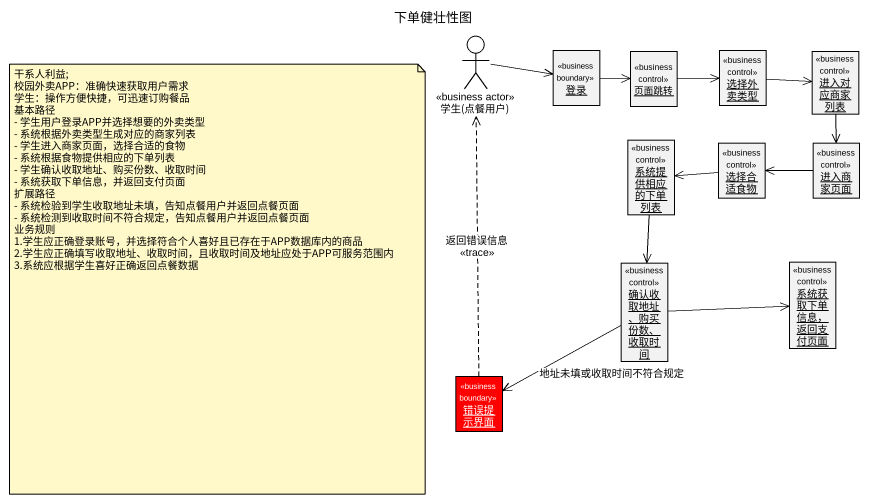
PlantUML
@startuml
title 下单健壮性图
allowmixing
hide circle
hide empty members
actor "学生(点餐用户)" as 学生_点餐用户 <<business actor>>
object 登录 <<business boundary>>
object 页面跳转 <<business control>>
object 选择外卖类型 <<business control>>
object 进入对应商家列表 <<business control>>
object 系统提供相应的下单列表 <<business control>>
object 选择合适食物 <<business control>>
object 进入商家页面 <<business control>>
object "确认收取地址、购买份数、收取时间" as 确认收取地址_购买份数_收取时间 <<business control>>
object "系统获取下单信息，返回支付页面" as 系统获取下单信息_返回支付页面 <<business control>>
object 错误提示界面 <<business boundary>> #FF0000
学生_点餐用户 -right-> 登录
登录 -right-> 页面跳转
页面跳转 -right-> 选择外卖类型
选择外卖类型 -right-> 进入对应商家列表
进入对应商家列表 --> 进入商家页面
系统提供相应的下单列表 --> 确认收取地址_购买份数_收取时间
选择合适食物 -left-> 系统提供相应的下单列表
进入商家页面 -left-> 选择合适食物
确认收取地址_购买份数_收取时间 -right-> 系统获取下单信息_返回支付页面
确认收取地址_购买份数_收取时间 -left-> 错误提示界面 : 地址未填或收取时间不符合规定
错误提示界面 .up.> 学生_点餐用户 : 返回错误信息\n<<trace>>
note as N1
  干系人利益;
  校园外卖APP：准确快速获取用户需求
  学生：操作方便快捷，可迅速订购餐品
  基本路径
  - 学生用户登录APP并选择想要的外卖类型
  - 系统根据外卖类型生成对应的商家列表
  - 学生进入商家页面，选择合适的食物
  - 系统根据食物提供相应的下单列表
  - 学生确认收取地址、购买份数、收取时间
  - 系统获取下单信息，并返回支付页面
  扩展路径
  - 系统检验到学生收取地址未填，告知点餐用户并返回点餐页面
  - 系统检测到收取时间不符合规定，告知点餐用户并返回点餐页面
  业务规则
  1.学生应正确登录账号，并选择符合个人喜好且已存在于APP数据库内的商品
  2.学生应正确填写收取地址、收取时间，且收取时间及地址应处于APP可服务范围内
  3.系统应根据学生喜好正确返回点餐数据
end note
@enduml
